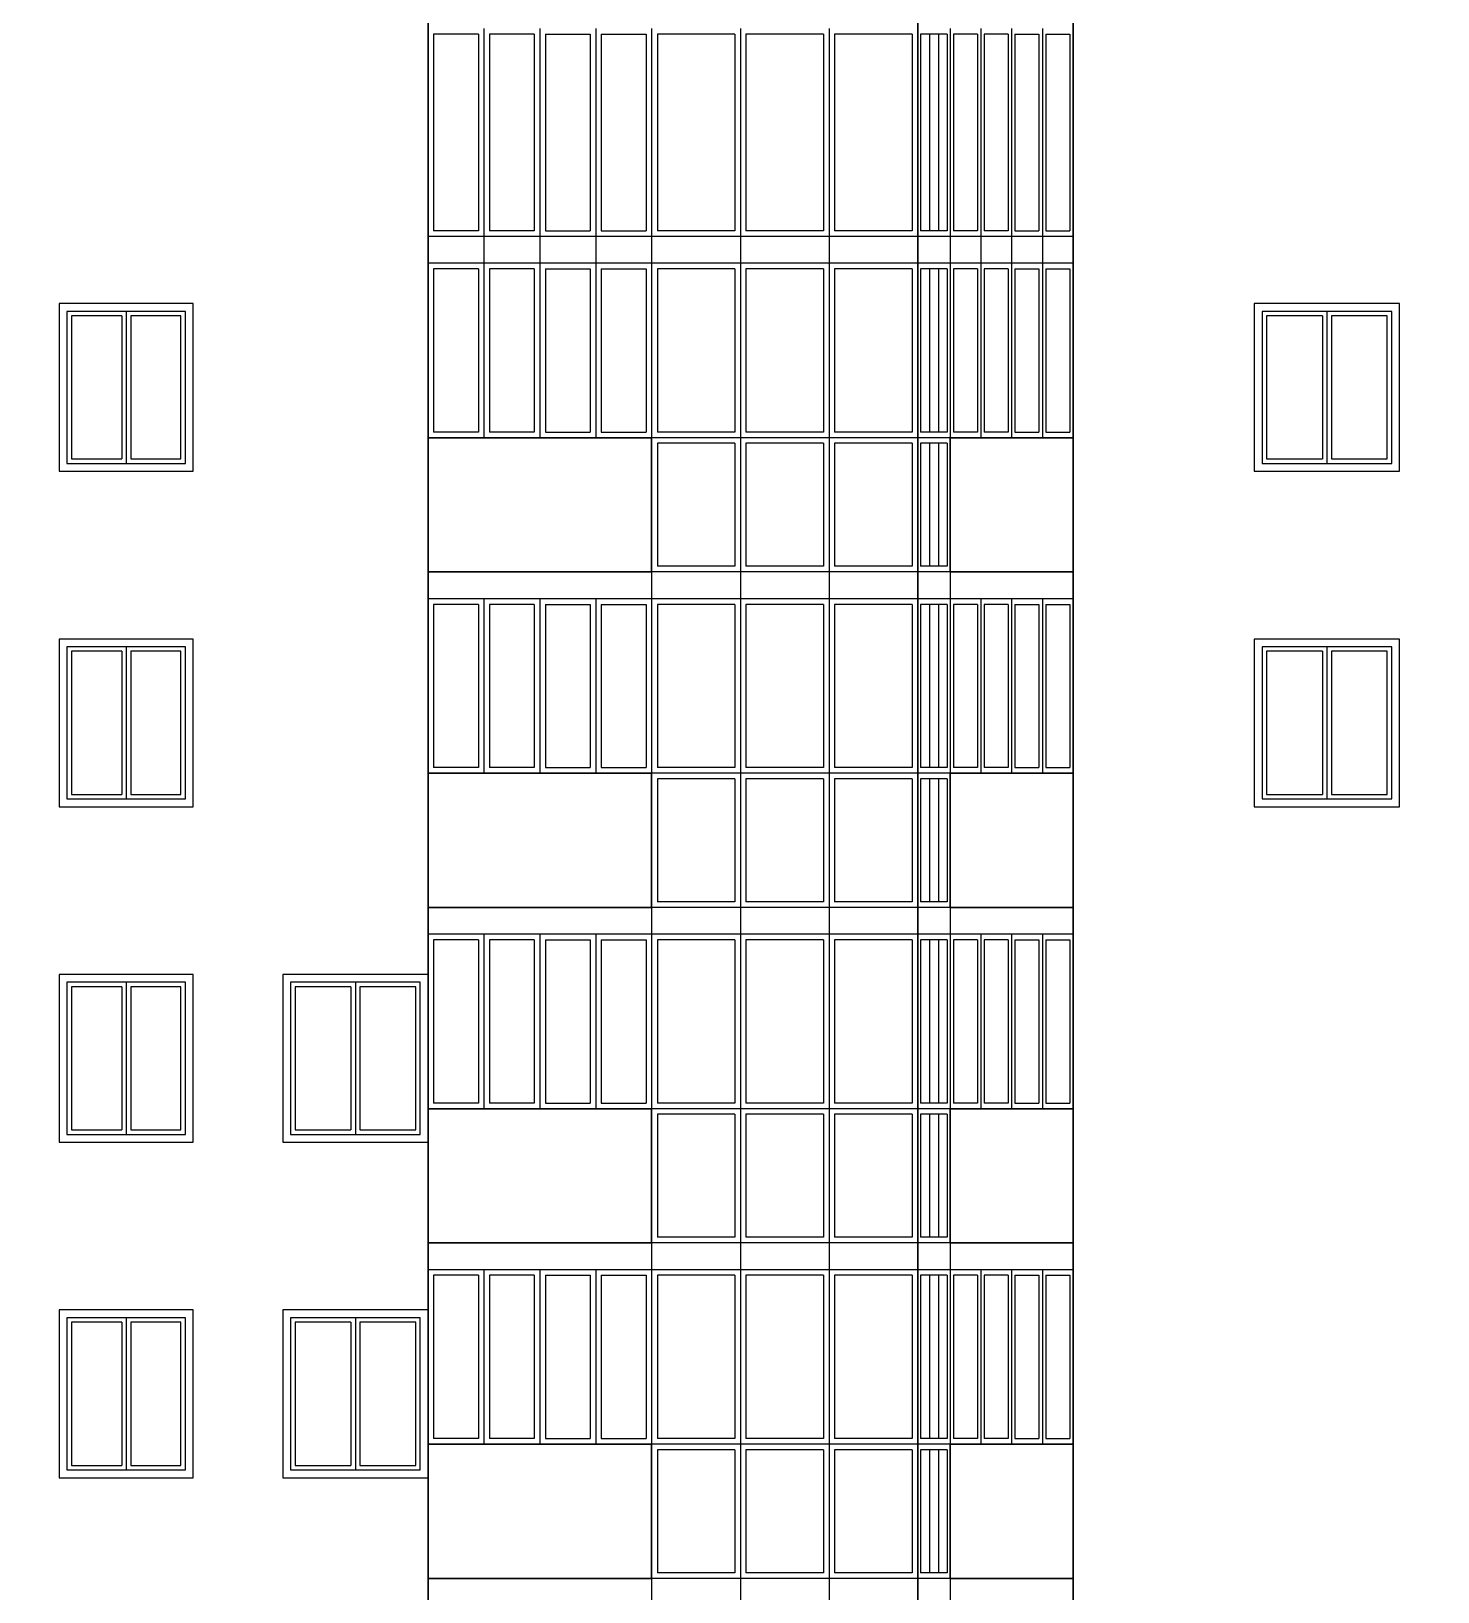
# Model space of a CAD drawing. Header units: inches. Extents: x -634 to 3638, y -6930911 to 5552.
# Drawn here: x 2065.6 to 2077.84, y 3501.68 to 3515.26 of the extents above; entities that cross this region are included whole.
import ezdxf

# ---------------------------------------------------------------- set-up
doc = ezdxf.new("R2010")
doc.units = ezdxf.units.IN
doc.header["$MEASUREMENT"] = 0
doc.linetypes.add('Dashed', pattern=[1128.888893, 564.444447, -564.444447])
for name, color, linetype, lineweight in [('ELEV', 134, 'Continuous', 18), ('фасады', 7, 'Continuous', 30), ('фасады2', 7, 'Continuous', 25)]:
    doc.layers.add(name, color=color, linetype=linetype, lineweight=lineweight)

msp = doc.modelspace()

# ---------------------------------------------------------------- hatches: boundary and pattern name
at = {"layer": 'ELEV', "linetype": 'Continuous'}
h = msp.add_hatch(dxfattribs=at)
h.set_pattern_fill('ANSI31', color=256, scale=0.01044, style=0)
h.set_pattern_definition([(45, (1262.311104, 3366.587935), (-0.02343928418428, 0.02343928418428), [])])
edge = h.paths.add_edge_path()
edge.add_ellipse((1445.78234, 3471.96182), major_axis=(0, 6932302.83262), ratio=0.00000001506, start_angle=89.999976115149, end_angle=270.000023884851)
edge.add_line((1445.67794, 3474.85168), (1445.67794, 3528.48347))
edge.add_line((1445.67794, 3528.48347), (1445.88675, 3528.48347))
edge.add_line((1445.88675, 3528.48347), (1445.88675, 3474.85168))

# ---------------------------------------------------------------- linework, layer by layer
at = {"layer": 'фасады', "color": 7, "ltscale": 100}
for points in [[(2069.05143, 3520.38559), (2069.05143, 3501.56282)], [(2073.3143, 3520.38559), (2073.3143, 3501.56282)], [(2074.66712, 3520.38559), (2074.66712, 3501.56282)]]:
    msp.add_lwpolyline(points, dxfattribs=at)
for points in [[(2069.05143, 3511.72361), (2070.99795, 3511.72361), (2070.99795, 3510.5557), (2069.05143, 3510.5557)], [(2074.66712, 3511.72361), (2073.59654, 3511.72361), (2073.59654, 3510.5557), (2074.66712, 3510.5557)], [(2069.05143, 3508.80384), (2070.99795, 3508.80384), (2070.99795, 3507.63594), (2069.05143, 3507.63594)], [(2074.66712, 3508.80384), (2073.59654, 3508.80384), (2073.59654, 3507.63594), (2074.66712, 3507.63594)], [(2069.05143, 3505.88407), (2070.99795, 3505.88407), (2070.99795, 3504.71617), (2069.05143, 3504.71617)], [(2074.66712, 3505.88407), (2073.59654, 3505.88407), (2073.59654, 3504.71617), (2074.66712, 3504.71617)], [(2069.05143, 3502.9643), (2070.99795, 3502.9643), (2070.99795, 3501.7964), (2069.05143, 3501.7964)], [(2074.66712, 3502.9643), (2073.59654, 3502.9643), (2073.59654, 3501.7964), (2074.66712, 3501.7964)]]:
    msp.add_lwpolyline(points, close=True, dxfattribs=at)
at = {"layer": 'фасады2', "color": 7, "ltscale": 100}
for p, q in [((2077.44188, 3512.82339), (2076.3129, 3512.82339)), ((2076.3129, 3512.82339), (2076.3129, 3511.49976)), ((2077.44188, 3511.49976), (2077.44188, 3512.82339)), ((2076.83846, 3512.78446), (2076.35183, 3512.78446)), ((2076.35183, 3512.78446), (2076.35183, 3511.53869)), ((2077.40295, 3512.78446), (2076.91632, 3512.78446)), ((2077.40295, 3511.53869), (2077.40295, 3512.78446)), ((2069.05143, 3511.72361), (2070.99795, 3511.72361)), ((2069.05143, 3511.72361), (2070.99795, 3511.72361)), ((2069.05143, 3511.72361), (2070.99795, 3511.72361)), ((2073.59654, 3511.72361), (2074.66712, 3511.72361)), ((2073.59654, 3511.72361), (2074.66712, 3511.72361)), ((2073.59654, 3511.72361), (2074.66712, 3511.72361)), ((2076.3129, 3511.49976), (2077.44188, 3511.49976)), ((2076.35183, 3511.53869), (2076.83846, 3511.53869)), ((2076.91632, 3511.53869), (2077.40295, 3511.53869)), ((2077.44188, 3509.90362), (2076.3129, 3509.90362)), ((2076.3129, 3509.90362), (2076.3129, 3508.57999)), ((2076.83846, 3509.86469), (2076.35183, 3509.86469)), ((2076.35183, 3509.86469), (2076.35183, 3508.61892)), ((2077.40295, 3509.86469), (2076.91632, 3509.86469)), ((2077.40295, 3508.61892), (2077.40295, 3509.86469)), ((2077.44188, 3508.57999), (2077.44188, 3509.90362)), ((2069.05143, 3508.80384), (2070.99795, 3508.80384)), ((2069.05143, 3508.80384), (2070.99795, 3508.80384)), ((2069.05143, 3508.80384), (2070.99795, 3508.80384)), ((2073.59654, 3508.80384), (2074.66712, 3508.80384)), ((2073.59654, 3508.80384), (2074.66712, 3508.80384)), ((2073.59654, 3508.80384), (2074.66712, 3508.80384)), ((2076.35183, 3508.61892), (2076.83846, 3508.61892)), ((2076.91632, 3508.61892), (2077.40295, 3508.61892)), ((2076.3129, 3508.57999), (2077.44188, 3508.57999)), ((2068.98331, 3506.98385), (2067.85433, 3506.98385)), ((2067.85433, 3506.98385), (2067.85433, 3505.66022)), ((2068.98331, 3505.66022), (2068.98331, 3506.98385)), ((2068.37989, 3506.94492), (2067.89326, 3506.94492)), ((2067.89326, 3506.94492), (2067.89326, 3505.69916)), ((2068.94438, 3506.94492), (2068.45775, 3506.94492)), ((2068.94438, 3505.69916), (2068.94438, 3506.94492)), ((2069.05143, 3505.88407), (2070.99795, 3505.88407)), ((2069.05143, 3505.88407), (2070.99795, 3505.88407)), ((2069.05143, 3505.88407), (2070.99795, 3505.88407)), ((2073.59654, 3505.88407), (2074.66712, 3505.88407)), ((2073.59654, 3505.88407), (2074.66712, 3505.88407)), ((2073.59654, 3505.88407), (2074.66712, 3505.88407)), ((2067.85433, 3505.66022), (2068.98331, 3505.66022)), ((2067.89326, 3505.69916), (2068.37989, 3505.69916)), ((2068.45775, 3505.69916), (2068.94438, 3505.69916)), ((2068.98331, 3504.06408), (2067.85433, 3504.06408)), ((2067.85433, 3504.06408), (2067.85433, 3502.74046)), ((2068.37989, 3504.02515), (2067.89326, 3504.02515)), ((2067.89326, 3504.02515), (2067.89326, 3502.77939)), ((2068.94438, 3504.02515), (2068.45775, 3504.02515)), ((2068.94438, 3502.77939), (2068.94438, 3504.02515)), ((2068.98331, 3502.74046), (2068.98331, 3504.06408)), ((2069.05143, 3502.9643), (2070.99795, 3502.9643)), ((2069.05143, 3502.9643), (2070.99795, 3502.9643)), ((2069.05143, 3502.9643), (2070.99795, 3502.9643)), ((2073.59654, 3502.9643), (2074.66712, 3502.9643)), ((2073.59654, 3502.9643), (2074.66712, 3502.9643)), ((2073.59654, 3502.9643), (2074.66712, 3502.9643)), ((2067.89326, 3502.77939), (2068.37989, 3502.77939)), ((2068.45775, 3502.77939), (2068.94438, 3502.77939)), ((2067.85433, 3502.74046), (2068.98331, 3502.74046))]:
    msp.add_line(p, q, dxfattribs=at)
at = {"layer": 'фасады2', "color": 7, "linetype": 'Dashed', "ltscale": 100}
for points in [[(2069.05143, 3513.24189), (2069.05143, 3520.38559)], [(2069.53806, 3515.28573), (2069.53806, 3513.24189)], [(2070.02469, 3515.28573), (2070.02469, 3513.24189)], [(2070.51132, 3515.28573), (2070.51132, 3513.24189)], [(2070.99795, 3515.28573), (2070.99795, 3513.24189)], [(2071.77071, 3515.28573), (2071.77071, 3513.24189)], [(2072.54251, 3515.28573), (2072.54251, 3513.24189)], [(2073.3143, 3515.28573), (2073.3143, 3513.24189)], [(2073.59654, 3515.28573), (2073.59654, 3513.24189)], [(2073.86419, 3515.28573), (2073.86419, 3513.24189)], [(2074.13183, 3515.28573), (2074.13183, 3513.24189)], [(2074.39948, 3515.28573), (2074.39948, 3513.24189)], [(2074.66712, 3515.28573), (2074.66712, 3513.24189)], [(2069.4894, 3515.23707), (2069.1001, 3515.23707)], [(2069.4894, 3515.23707), (2069.4894, 3513.52414)], [(2069.58673, 3515.23707), (2069.58673, 3513.52414)], [(2069.97603, 3515.23707), (2069.58673, 3515.23707)], [(2069.97603, 3515.23707), (2069.97603, 3513.52414)], [(2070.07335, 3515.23707), (2070.07335, 3513.52414)], [(2070.07335, 3515.23707), (2070.46266, 3515.23707)], [(2070.46266, 3515.23707), (2070.46266, 3513.52414)], [(2070.55998, 3515.23707), (2070.55998, 3513.52414)], [(2070.55998, 3515.23707), (2070.94928, 3515.23707)], [(2071.72205, 3515.23707), (2071.04758, 3515.23707)], [(2072.49384, 3515.23707), (2071.81938, 3515.23707)], [(2073.26564, 3515.23707), (2072.59117, 3515.23707)], [(2073.57221, 3515.23707), (2073.33863, 3515.23707)], [(2073.62574, 3515.23707), (2073.62574, 3513.52414)], [(2073.83499, 3515.23707), (2073.62574, 3515.23707)], [(2073.83499, 3515.23707), (2073.83499, 3513.52414)], [(2073.89339, 3515.23707), (2073.89339, 3513.52414)], [(2074.10264, 3515.23707), (2073.89339, 3515.23707)], [(2074.10264, 3515.23707), (2074.10264, 3513.52414)], [(2074.16103, 3515.23707), (2074.16103, 3513.52414)], [(2074.16103, 3515.23707), (2074.37028, 3515.23707)], [(2074.37028, 3515.23707), (2074.37028, 3513.52414)], [(2074.42868, 3515.23707), (2074.42868, 3513.52414)], [(2074.42868, 3515.23707), (2074.63793, 3515.23707)], [(2074.63793, 3515.23707), (2074.63793, 3513.52414)], [(2074.66712, 3513.47547), (2069.05143, 3513.47547)], [(2074.66712, 3513.47547), (2069.05143, 3513.47547)], [(2074.66712, 3513.47547), (2069.05143, 3513.47547)], [(2069.4894, 3513.52414), (2069.1001, 3513.52414)], [(2069.97603, 3513.52414), (2069.58673, 3513.52414)], [(2070.07335, 3513.52414), (2070.46266, 3513.52414)], [(2070.55998, 3513.52414), (2070.94928, 3513.52414)], [(2071.72205, 3513.52414), (2071.04758, 3513.52414)], [(2072.49384, 3513.52414), (2071.81938, 3513.52414)], [(2073.26564, 3513.52414), (2072.59117, 3513.52414)], [(2073.57221, 3513.52414), (2073.33863, 3513.52414)], [(2073.83499, 3513.52414), (2073.62574, 3513.52414)], [(2074.10264, 3513.52414), (2073.89339, 3513.52414)], [(2074.16103, 3513.52414), (2074.37028, 3513.52414)], [(2074.42868, 3513.52414), (2074.63793, 3513.52414)], [(2069.05143, 3513.24189), (2069.05143, 3510.32212)], [(2069.05143, 3513.24189), (2069.05143, 3510.32212)], [(2069.05143, 3513.24189), (2069.05143, 3510.32212)], [(2074.66712, 3513.24189), (2069.05143, 3513.24189)], [(2069.53806, 3513.24189), (2069.53806, 3511.72361)], [(2070.02469, 3513.24189), (2070.02469, 3511.72361)], [(2070.51132, 3513.24189), (2070.51132, 3511.72361)], [(2070.99795, 3513.24189), (2070.99795, 3510.32212)], [(2070.99795, 3513.24189), (2070.99795, 3510.32212)], [(2070.99795, 3513.24189), (2070.99795, 3510.32212)], [(2071.77071, 3513.24189), (2071.77071, 3510.32212)], [(2072.54251, 3513.24189), (2072.54251, 3510.32212)], [(2073.3143, 3513.24189), (2073.3143, 3510.32212)], [(2073.3143, 3513.24189), (2073.3143, 3510.32212)], [(2073.3143, 3513.24189), (2073.3143, 3510.32212)], [(2073.59654, 3513.24189), (2073.59654, 3510.32212)], [(2073.59654, 3513.24189), (2073.59654, 3510.32212)], [(2073.59654, 3513.24189), (2073.59654, 3510.32212)], [(2073.86419, 3513.24189), (2073.86419, 3511.72361)], [(2074.13183, 3513.24189), (2074.13183, 3511.72361)], [(2074.39948, 3513.24189), (2074.39948, 3511.72361)], [(2074.66712, 3513.24189), (2074.66712, 3510.32212)], [(2074.66712, 3513.24189), (2074.66712, 3510.32212)], [(2074.66712, 3513.24189), (2074.66712, 3510.32212)], [(2069.4894, 3513.19323), (2069.1001, 3513.19323)], [(2069.4894, 3513.19323), (2069.4894, 3511.77228)], [(2069.58673, 3513.19323), (2069.58673, 3511.77228)], [(2069.97603, 3513.19323), (2069.58673, 3513.19323)], [(2069.97603, 3513.19323), (2069.97603, 3511.77228)], [(2070.07335, 3513.19323), (2070.07335, 3511.77228)], [(2070.07335, 3513.19323), (2070.46266, 3513.19323)], [(2070.46266, 3513.19323), (2070.46266, 3511.77228)], [(2070.55998, 3513.19323), (2070.55998, 3511.77228)], [(2070.55998, 3513.19323), (2070.94928, 3513.19323)], [(2071.72205, 3513.19323), (2071.04758, 3513.19323)], [(2072.49384, 3513.19323), (2071.81938, 3513.19323)], [(2073.26564, 3513.19323), (2072.59117, 3513.19323)], [(2073.57221, 3513.19323), (2073.33863, 3513.19323)], [(2073.62574, 3513.19323), (2073.62574, 3511.77228)], [(2073.83499, 3513.19323), (2073.62574, 3513.19323)], [(2073.83499, 3513.19323), (2073.83499, 3511.77228)], [(2073.89339, 3513.19323), (2073.89339, 3511.77228)], [(2074.10264, 3513.19323), (2073.89339, 3513.19323)], [(2074.10264, 3513.19323), (2074.10264, 3511.77228)], [(2074.16103, 3513.19323), (2074.16103, 3511.77228)], [(2074.16103, 3513.19323), (2074.37028, 3513.19323)], [(2074.37028, 3513.19323), (2074.37028, 3511.77228)], [(2074.42868, 3513.19323), (2074.42868, 3511.77228)], [(2074.42868, 3513.19323), (2074.63793, 3513.19323)], [(2074.63793, 3513.19323), (2074.63793, 3511.77228)], [(2074.66712, 3511.72361), (2069.05143, 3511.72361)], [(2074.66712, 3511.72361), (2069.05143, 3511.72361)], [(2069.4894, 3511.77228), (2069.1001, 3511.77228)], [(2069.97603, 3511.77228), (2069.58673, 3511.77228)], [(2070.07335, 3511.77228), (2070.46266, 3511.77228)], [(2070.55998, 3511.77228), (2070.94928, 3511.77228)], [(2071.72205, 3511.77228), (2071.04758, 3511.77228)], [(2072.49384, 3511.77228), (2071.81938, 3511.77228)], [(2073.26564, 3511.77228), (2072.59117, 3511.77228)], [(2073.57221, 3511.77228), (2073.33863, 3511.77228)], [(2073.83499, 3511.77228), (2073.62574, 3511.77228)], [(2074.10264, 3511.77228), (2073.89339, 3511.77228)], [(2074.16103, 3511.77228), (2074.37028, 3511.77228)], [(2074.42868, 3511.77228), (2074.63793, 3511.77228)], [(2071.72205, 3511.67495), (2071.04758, 3511.67495)], [(2072.49384, 3511.67495), (2071.81938, 3511.67495)], [(2073.26564, 3511.67495), (2072.59117, 3511.67495)], [(2073.57221, 3511.67495), (2073.33863, 3511.67495)], [(2073.59654, 3510.5557), (2070.99795, 3510.5557)], [(2071.72205, 3510.60437), (2071.04758, 3510.60437)], [(2072.49384, 3510.60437), (2071.81938, 3510.60437)], [(2073.26564, 3510.60437), (2072.59117, 3510.60437)], [(2073.57221, 3510.60437), (2073.33863, 3510.60437)], [(2069.05143, 3510.32212), (2069.05143, 3507.40235)], [(2069.05143, 3510.32212), (2069.05143, 3507.40235)], [(2069.05143, 3510.32212), (2069.05143, 3507.40235)], [(2074.66712, 3510.32212), (2069.05143, 3510.32212)], [(2074.66712, 3510.32212), (2069.05143, 3510.32212)], [(2069.4894, 3510.27346), (2069.1001, 3510.27346)], [(2069.4894, 3510.27346), (2069.4894, 3508.85251)], [(2069.53806, 3510.32212), (2069.53806, 3508.80384)], [(2069.58673, 3510.27346), (2069.58673, 3508.85251)], [(2069.97603, 3510.27346), (2069.58673, 3510.27346)], [(2069.97603, 3510.27346), (2069.97603, 3508.85251)], [(2070.02469, 3510.32212), (2070.02469, 3508.80384)], [(2070.07335, 3510.27346), (2070.07335, 3508.85251)], [(2070.07335, 3510.27346), (2070.46266, 3510.27346)], [(2070.46266, 3510.27346), (2070.46266, 3508.85251)], [(2070.51132, 3510.32212), (2070.51132, 3508.80384)], [(2070.55998, 3510.27346), (2070.55998, 3508.85251)], [(2070.55998, 3510.27346), (2070.94928, 3510.27346)], [(2070.99795, 3510.32212), (2070.99795, 3507.40235)], [(2070.99795, 3510.32212), (2070.99795, 3507.40235)], [(2070.99795, 3510.32212), (2070.99795, 3507.40235)], [(2071.72205, 3510.27346), (2071.04758, 3510.27346)], [(2071.77071, 3510.32212), (2071.77071, 3507.40235)], [(2072.49384, 3510.27346), (2071.81938, 3510.27346)], [(2072.54251, 3510.32212), (2072.54251, 3507.40235)], [(2073.26564, 3510.27346), (2072.59117, 3510.27346)], [(2073.3143, 3510.32212), (2073.3143, 3507.40235)], [(2073.3143, 3510.32212), (2073.3143, 3507.40235)], [(2073.3143, 3510.32212), (2073.3143, 3507.40235)], [(2073.57221, 3510.27346), (2073.33863, 3510.27346)], [(2073.59654, 3510.32212), (2073.59654, 3507.40235)], [(2073.59654, 3510.32212), (2073.59654, 3507.40235)], [(2073.59654, 3510.32212), (2073.59654, 3507.40235)], [(2073.62574, 3510.27346), (2073.62574, 3508.85251)], [(2073.83499, 3510.27346), (2073.62574, 3510.27346)], [(2073.83499, 3510.27346), (2073.83499, 3508.85251)], [(2073.86419, 3510.32212), (2073.86419, 3508.80384)], [(2073.89339, 3510.27346), (2073.89339, 3508.85251)], [(2074.10264, 3510.27346), (2073.89339, 3510.27346)], [(2074.10264, 3510.27346), (2074.10264, 3508.85251)], [(2074.13183, 3510.32212), (2074.13183, 3508.80384)], [(2074.16103, 3510.27346), (2074.16103, 3508.85251)], [(2074.16103, 3510.27346), (2074.37028, 3510.27346)], [(2074.37028, 3510.27346), (2074.37028, 3508.85251)], [(2074.39948, 3510.32212), (2074.39948, 3508.80384)], [(2074.42868, 3510.27346), (2074.42868, 3508.85251)], [(2074.42868, 3510.27346), (2074.63793, 3510.27346)], [(2074.63793, 3510.27346), (2074.63793, 3508.85251)], [(2074.66712, 3510.32212), (2074.66712, 3507.40235)], [(2074.66712, 3510.32212), (2074.66712, 3507.40235)], [(2074.66712, 3510.32212), (2074.66712, 3507.40235)], [(2074.66712, 3508.80384), (2069.05143, 3508.80384)], [(2074.66712, 3508.80384), (2069.05143, 3508.80384)], [(2069.4894, 3508.85251), (2069.1001, 3508.85251)], [(2069.97603, 3508.85251), (2069.58673, 3508.85251)], [(2070.07335, 3508.85251), (2070.46266, 3508.85251)], [(2070.55998, 3508.85251), (2070.94928, 3508.85251)], [(2071.72205, 3508.85251), (2071.04758, 3508.85251)], [(2071.72205, 3508.75518), (2071.04758, 3508.75518)], [(2072.49384, 3508.85251), (2071.81938, 3508.85251)], [(2072.49384, 3508.75518), (2071.81938, 3508.75518)], [(2073.26564, 3508.85251), (2072.59117, 3508.85251)], [(2073.26564, 3508.75518), (2072.59117, 3508.75518)], [(2073.57221, 3508.85251), (2073.33863, 3508.85251)], [(2073.57221, 3508.75518), (2073.33863, 3508.75518)], [(2073.83499, 3508.85251), (2073.62574, 3508.85251)], [(2074.10264, 3508.85251), (2073.89339, 3508.85251)], [(2074.16103, 3508.85251), (2074.37028, 3508.85251)], [(2074.42868, 3508.85251), (2074.63793, 3508.85251)], [(2073.59654, 3507.63594), (2070.99795, 3507.63594)], [(2071.72205, 3507.6846), (2071.04758, 3507.6846)], [(2072.49384, 3507.6846), (2071.81938, 3507.6846)], [(2073.26564, 3507.6846), (2072.59117, 3507.6846)], [(2073.57221, 3507.6846), (2073.33863, 3507.6846)], [(2069.05143, 3507.40235), (2069.05143, 3504.48258)], [(2069.05143, 3507.40235), (2069.05143, 3504.48258)], [(2069.05143, 3507.40235), (2069.05143, 3504.48258)], [(2074.66712, 3507.40235), (2069.05143, 3507.40235)], [(2074.66712, 3507.40235), (2069.05143, 3507.40235)], [(2069.53806, 3507.40235), (2069.53806, 3505.88407)], [(2070.02469, 3507.40235), (2070.02469, 3505.88407)], [(2070.51132, 3507.40235), (2070.51132, 3505.88407)], [(2070.99795, 3507.40235), (2070.99795, 3504.48258)], [(2070.99795, 3507.40235), (2070.99795, 3504.48258)], [(2070.99795, 3507.40235), (2070.99795, 3504.48258)], [(2071.77071, 3507.40235), (2071.77071, 3504.48258)], [(2072.54251, 3507.40235), (2072.54251, 3504.48258)], [(2073.3143, 3507.40235), (2073.3143, 3504.48258)], [(2073.3143, 3507.40235), (2073.3143, 3504.48258)], [(2073.3143, 3507.40235), (2073.3143, 3504.48258)], [(2073.59654, 3507.40235), (2073.59654, 3504.48258)], [(2073.59654, 3507.40235), (2073.59654, 3504.48258)], [(2073.59654, 3507.40235), (2073.59654, 3504.48258)], [(2073.86419, 3507.40235), (2073.86419, 3505.88407)], [(2074.13183, 3507.40235), (2074.13183, 3505.88407)], [(2074.39948, 3507.40235), (2074.39948, 3505.88407)], [(2074.66712, 3507.40235), (2074.66712, 3504.48258)], [(2074.66712, 3507.40235), (2074.66712, 3504.48258)], [(2074.66712, 3507.40235), (2074.66712, 3504.48258)], [(2069.4894, 3507.35369), (2069.1001, 3507.35369)], [(2069.4894, 3507.35369), (2069.4894, 3505.93274)], [(2069.58673, 3507.35369), (2069.58673, 3505.93274)], [(2069.97603, 3507.35369), (2069.58673, 3507.35369)], [(2069.97603, 3507.35369), (2069.97603, 3505.93274)], [(2070.07335, 3507.35369), (2070.07335, 3505.93274)], [(2070.07335, 3507.35369), (2070.46266, 3507.35369)], [(2070.46266, 3507.35369), (2070.46266, 3505.93274)], [(2070.55998, 3507.35369), (2070.55998, 3505.93274)], [(2070.55998, 3507.35369), (2070.94928, 3507.35369)], [(2071.72205, 3507.35369), (2071.04758, 3507.35369)], [(2072.49384, 3507.35369), (2071.81938, 3507.35369)], [(2073.26564, 3507.35369), (2072.59117, 3507.35369)], [(2073.57221, 3507.35369), (2073.33863, 3507.35369)], [(2073.62574, 3507.35369), (2073.62574, 3505.93274)], [(2073.83499, 3507.35369), (2073.62574, 3507.35369)], [(2073.83499, 3507.35369), (2073.83499, 3505.93274)], [(2073.89339, 3507.35369), (2073.89339, 3505.93274)], [(2074.10264, 3507.35369), (2073.89339, 3507.35369)], [(2074.10264, 3507.35369), (2074.10264, 3505.93274)], [(2074.16103, 3507.35369), (2074.16103, 3505.93274)], [(2074.16103, 3507.35369), (2074.37028, 3507.35369)], [(2074.37028, 3507.35369), (2074.37028, 3505.93274)], [(2074.42868, 3507.35369), (2074.42868, 3505.93274)], [(2074.42868, 3507.35369), (2074.63793, 3507.35369)], [(2074.63793, 3507.35369), (2074.63793, 3505.93274)], [(2074.66712, 3505.88407), (2069.05143, 3505.88407)], [(2074.66712, 3505.88407), (2069.05143, 3505.88407)], [(2069.4894, 3505.93274), (2069.1001, 3505.93274)], [(2069.97603, 3505.93274), (2069.58673, 3505.93274)], [(2070.07335, 3505.93274), (2070.46266, 3505.93274)], [(2070.55998, 3505.93274), (2070.94928, 3505.93274)], [(2071.72205, 3505.93274), (2071.04758, 3505.93274)], [(2072.49384, 3505.93274), (2071.81938, 3505.93274)], [(2073.26564, 3505.93274), (2072.59117, 3505.93274)], [(2073.57221, 3505.93274), (2073.33863, 3505.93274)], [(2073.83499, 3505.93274), (2073.62574, 3505.93274)], [(2074.10264, 3505.93274), (2073.89339, 3505.93274)], [(2074.16103, 3505.93274), (2074.37028, 3505.93274)], [(2074.42868, 3505.93274), (2074.63793, 3505.93274)], [(2071.72205, 3505.83541), (2071.04758, 3505.83541)], [(2072.49384, 3505.83541), (2071.81938, 3505.83541)], [(2073.26564, 3505.83541), (2072.59117, 3505.83541)], [(2073.57221, 3505.83541), (2073.33863, 3505.83541)], [(2073.59654, 3504.71617), (2070.99795, 3504.71617)], [(2071.72205, 3504.76483), (2071.04758, 3504.76483)], [(2072.49384, 3504.76483), (2071.81938, 3504.76483)], [(2073.26564, 3504.76483), (2072.59117, 3504.76483)], [(2073.57221, 3504.76483), (2073.33863, 3504.76483)], [(2069.05143, 3504.48258), (2069.05143, 3501.56282)], [(2069.05143, 3504.48258), (2069.05143, 3501.56282)], [(2069.05143, 3504.48258), (2069.05143, 3501.56282)], [(2074.66712, 3504.48258), (2069.05143, 3504.48258)], [(2074.66712, 3504.48258), (2069.05143, 3504.48258)], [(2069.4894, 3504.43392), (2069.1001, 3504.43392)], [(2069.4894, 3504.43392), (2069.4894, 3503.01297)], [(2069.53806, 3504.48258), (2069.53806, 3502.9643)], [(2069.58673, 3504.43392), (2069.58673, 3503.01297)], [(2069.97603, 3504.43392), (2069.58673, 3504.43392)], [(2069.97603, 3504.43392), (2069.97603, 3503.01297)], [(2070.02469, 3504.48258), (2070.02469, 3502.9643)], [(2070.07335, 3504.43392), (2070.07335, 3503.01297)], [(2070.07335, 3504.43392), (2070.46266, 3504.43392)], [(2070.46266, 3504.43392), (2070.46266, 3503.01297)], [(2070.51132, 3504.48258), (2070.51132, 3502.9643)], [(2070.55998, 3504.43392), (2070.55998, 3503.01297)], [(2070.55998, 3504.43392), (2070.94928, 3504.43392)], [(2070.99795, 3504.48258), (2070.99795, 3501.56282)], [(2070.99795, 3504.48258), (2070.99795, 3501.56282)], [(2070.99795, 3504.48258), (2070.99795, 3501.56282)], [(2071.72205, 3504.43392), (2071.04758, 3504.43392)], [(2071.77071, 3504.48258), (2071.77071, 3501.56282)], [(2072.49384, 3504.43392), (2071.81938, 3504.43392)], [(2072.54251, 3504.48258), (2072.54251, 3501.56282)], [(2073.26564, 3504.43392), (2072.59117, 3504.43392)], [(2073.3143, 3504.48258), (2073.3143, 3501.56282)], [(2073.3143, 3504.48258), (2073.3143, 3501.56282)], [(2073.3143, 3504.48258), (2073.3143, 3501.56282)], [(2073.57221, 3504.43392), (2073.33863, 3504.43392)], [(2073.59654, 3504.48258), (2073.59654, 3501.56282)], [(2073.59654, 3504.48258), (2073.59654, 3501.56282)], [(2073.59654, 3504.48258), (2073.59654, 3501.56282)], [(2073.62574, 3504.43392), (2073.62574, 3503.01297)], [(2073.83499, 3504.43392), (2073.62574, 3504.43392)], [(2073.83499, 3504.43392), (2073.83499, 3503.01297)], [(2073.86419, 3504.48258), (2073.86419, 3502.9643)], [(2073.89339, 3504.43392), (2073.89339, 3503.01297)], [(2074.10264, 3504.43392), (2073.89339, 3504.43392)], [(2074.10264, 3504.43392), (2074.10264, 3503.01297)], [(2074.13183, 3504.48258), (2074.13183, 3502.9643)], [(2074.16103, 3504.43392), (2074.16103, 3503.01297)], [(2074.16103, 3504.43392), (2074.37028, 3504.43392)], [(2074.37028, 3504.43392), (2074.37028, 3503.01297)], [(2074.39948, 3504.48258), (2074.39948, 3502.9643)], [(2074.42868, 3504.43392), (2074.42868, 3503.01297)], [(2074.42868, 3504.43392), (2074.63793, 3504.43392)], [(2074.63793, 3504.43392), (2074.63793, 3503.01297)], [(2074.66712, 3504.48258), (2074.66712, 3501.56282)], [(2074.66712, 3504.48258), (2074.66712, 3501.56282)], [(2074.66712, 3504.48258), (2074.66712, 3501.56282)], [(2074.66712, 3502.9643), (2069.05143, 3502.9643)], [(2074.66712, 3502.9643), (2069.05143, 3502.9643)], [(2069.4894, 3503.01297), (2069.1001, 3503.01297)], [(2069.97603, 3503.01297), (2069.58673, 3503.01297)], [(2070.07335, 3503.01297), (2070.46266, 3503.01297)], [(2070.55998, 3503.01297), (2070.94928, 3503.01297)], [(2071.72205, 3503.01297), (2071.04758, 3503.01297)], [(2071.72205, 3502.91564), (2071.04758, 3502.91564)], [(2072.49384, 3503.01297), (2071.81938, 3503.01297)], [(2072.49384, 3502.91564), (2071.81938, 3502.91564)], [(2073.26564, 3503.01297), (2072.59117, 3503.01297)], [(2073.26564, 3502.91564), (2072.59117, 3502.91564)], [(2073.57221, 3503.01297), (2073.33863, 3503.01297)], [(2073.57221, 3502.91564), (2073.33863, 3502.91564)], [(2073.83499, 3503.01297), (2073.62574, 3503.01297)], [(2074.10264, 3503.01297), (2073.89339, 3503.01297)], [(2074.16103, 3503.01297), (2074.37028, 3503.01297)], [(2074.42868, 3503.01297), (2074.63793, 3503.01297)], [(2073.59654, 3501.7964), (2070.99795, 3501.7964)], [(2071.72205, 3501.84506), (2071.04758, 3501.84506)], [(2072.49384, 3501.84506), (2071.81938, 3501.84506)], [(2073.26564, 3501.84506), (2072.59117, 3501.84506)], [(2073.57221, 3501.84506), (2073.33863, 3501.84506)]]:
    msp.add_lwpolyline(points, dxfattribs=at)
at = {"layer": 'фасады2', "color": 7, "ltscale": 100}
for points in [[(2069.1001, 3515.23707), (2069.1001, 3513.52414)], [(2070.94928, 3515.23707), (2070.94928, 3513.52414)], [(2071.04758, 3515.23707), (2071.04758, 3513.52414)], [(2071.72205, 3515.23707), (2071.72205, 3513.52414)], [(2071.81938, 3515.23707), (2071.81938, 3513.52414)], [(2072.49384, 3515.23707), (2072.49384, 3513.52414)], [(2072.59117, 3515.23707), (2072.59117, 3513.52414)], [(2073.26564, 3515.23707), (2073.26564, 3513.52414)], [(2073.33863, 3515.23707), (2073.33863, 3513.52414)], [(2073.41649, 3515.23707), (2073.41649, 3513.52414)], [(2073.49435, 3515.23707), (2073.49435, 3513.52414)], [(2073.57221, 3515.23707), (2073.57221, 3513.52414)], [(2070.99795, 3513.24189), (2070.99795, 3510.32212)], [(2069.1001, 3513.19323), (2069.1001, 3511.77228)], [(2070.94928, 3513.19323), (2070.94928, 3511.77228)], [(2071.04758, 3513.19323), (2071.04758, 3511.77228)], [(2071.72205, 3513.19323), (2071.72205, 3511.77228)], [(2071.81938, 3513.19323), (2071.81938, 3511.77228)], [(2072.49384, 3513.19323), (2072.49384, 3511.77228)], [(2072.59117, 3513.19323), (2072.59117, 3511.77228)], [(2073.26564, 3513.19323), (2073.26564, 3511.77228)], [(2073.33863, 3513.19323), (2073.33863, 3511.77228)], [(2073.41649, 3513.19323), (2073.41649, 3511.77228)], [(2073.49435, 3513.19323), (2073.49435, 3511.77228)], [(2073.57221, 3513.19323), (2073.57221, 3511.77228)], [(2066.42364, 3512.82339), (2066.42364, 3511.49976)], [(2076.87739, 3512.82339), (2076.87739, 3511.49976)], [(2066.38471, 3512.78446), (2065.94675, 3512.78446), (2065.94675, 3511.53869), (2066.38471, 3511.53869)], [(2066.38471, 3512.78446), (2066.38471, 3511.53869)], [(2066.46257, 3512.78446), (2066.46257, 3511.53869)], [(2066.46257, 3511.53869), (2066.90054, 3511.53869), (2066.90054, 3512.78446), (2066.46257, 3512.78446)], [(2076.83846, 3512.78446), (2076.83846, 3511.53869)], [(2076.91632, 3512.78446), (2076.91632, 3511.53869)], [(2071.04758, 3511.67495), (2071.04758, 3510.60437)], [(2071.72205, 3511.67495), (2071.72205, 3510.60437)], [(2071.81938, 3511.67495), (2071.81938, 3510.60437)], [(2072.49384, 3511.67495), (2072.49384, 3510.60437)], [(2072.59117, 3511.67495), (2072.59117, 3510.60437)], [(2073.26564, 3511.67495), (2073.26564, 3510.60437)], [(2073.33863, 3511.67495), (2073.33863, 3510.60437)], [(2073.41649, 3511.67495), (2073.41649, 3510.60437)], [(2073.49435, 3511.67495), (2073.49435, 3510.60437)], [(2073.57221, 3511.67495), (2073.57221, 3510.60437)], [(2069.1001, 3510.27346), (2069.1001, 3508.85251)], [(2070.94928, 3510.27346), (2070.94928, 3508.85251)], [(2070.99795, 3510.32212), (2070.99795, 3507.40235)], [(2071.04758, 3510.27346), (2071.04758, 3508.85251)], [(2071.72205, 3510.27346), (2071.72205, 3508.85251)], [(2071.81938, 3510.27346), (2071.81938, 3508.85251)], [(2072.49384, 3510.27346), (2072.49384, 3508.85251)], [(2072.59117, 3510.27346), (2072.59117, 3508.85251)], [(2073.26564, 3510.27346), (2073.26564, 3508.85251)], [(2073.33863, 3510.27346), (2073.33863, 3508.85251)], [(2073.41649, 3510.27346), (2073.41649, 3508.85251)], [(2073.49435, 3510.27346), (2073.49435, 3508.85251)], [(2073.57221, 3510.27346), (2073.57221, 3508.85251)], [(2066.38471, 3509.86469), (2065.94675, 3509.86469), (2065.94675, 3508.61892), (2066.38471, 3508.61892)], [(2066.38471, 3509.86469), (2066.38471, 3508.61892)], [(2066.42364, 3509.90362), (2066.42364, 3508.57999)], [(2066.46257, 3509.86469), (2066.46257, 3508.61892)], [(2066.46257, 3508.61892), (2066.90054, 3508.61892), (2066.90054, 3509.86469), (2066.46257, 3509.86469)], [(2076.83846, 3509.86469), (2076.83846, 3508.61892)], [(2076.87739, 3509.90362), (2076.87739, 3508.57999)], [(2076.91632, 3509.86469), (2076.91632, 3508.61892)], [(2071.04758, 3508.75518), (2071.04758, 3507.6846)], [(2071.72205, 3508.75518), (2071.72205, 3507.6846)], [(2071.81938, 3508.75518), (2071.81938, 3507.6846)], [(2072.49384, 3508.75518), (2072.49384, 3507.6846)], [(2072.59117, 3508.75518), (2072.59117, 3507.6846)], [(2073.26564, 3508.75518), (2073.26564, 3507.6846)], [(2073.33863, 3508.75518), (2073.33863, 3507.6846)], [(2073.41649, 3508.75518), (2073.41649, 3507.6846)], [(2073.49435, 3508.75518), (2073.49435, 3507.6846)], [(2073.57221, 3508.75518), (2073.57221, 3507.6846)], [(2070.99795, 3507.40235), (2070.99795, 3504.48258)], [(2069.1001, 3507.35369), (2069.1001, 3505.93274)], [(2070.94928, 3507.35369), (2070.94928, 3505.93274)], [(2071.04758, 3507.35369), (2071.04758, 3505.93274)], [(2071.72205, 3507.35369), (2071.72205, 3505.93274)], [(2071.81938, 3507.35369), (2071.81938, 3505.93274)], [(2072.49384, 3507.35369), (2072.49384, 3505.93274)], [(2072.59117, 3507.35369), (2072.59117, 3505.93274)], [(2073.26564, 3507.35369), (2073.26564, 3505.93274)], [(2073.33863, 3507.35369), (2073.33863, 3505.93274)], [(2073.41649, 3507.35369), (2073.41649, 3505.93274)], [(2073.49435, 3507.35369), (2073.49435, 3505.93274)], [(2073.57221, 3507.35369), (2073.57221, 3505.93274)], [(2066.42364, 3506.98385), (2066.42364, 3505.66022)], [(2068.41882, 3506.98385), (2068.41882, 3505.66022)], [(2066.38471, 3506.94492), (2065.94675, 3506.94492), (2065.94675, 3505.69916), (2066.38471, 3505.69916)], [(2066.38471, 3506.94492), (2066.38471, 3505.69916)], [(2066.46257, 3506.94492), (2066.46257, 3505.69916)], [(2066.46257, 3505.69916), (2066.90054, 3505.69916), (2066.90054, 3506.94492), (2066.46257, 3506.94492)], [(2068.37989, 3506.94492), (2068.37989, 3505.69916)], [(2068.45775, 3506.94492), (2068.45775, 3505.69916)], [(2071.04758, 3505.83541), (2071.04758, 3504.76483)], [(2071.72205, 3505.83541), (2071.72205, 3504.76483)], [(2071.81938, 3505.83541), (2071.81938, 3504.76483)], [(2072.49384, 3505.83541), (2072.49384, 3504.76483)], [(2072.59117, 3505.83541), (2072.59117, 3504.76483)], [(2073.26564, 3505.83541), (2073.26564, 3504.76483)], [(2073.33863, 3505.83541), (2073.33863, 3504.76483)], [(2073.41649, 3505.83541), (2073.41649, 3504.76483)], [(2073.49435, 3505.83541), (2073.49435, 3504.76483)], [(2073.57221, 3505.83541), (2073.57221, 3504.76483)], [(2069.1001, 3504.43392), (2069.1001, 3503.01297)], [(2070.94928, 3504.43392), (2070.94928, 3503.01297)], [(2070.99795, 3504.48258), (2070.99795, 3501.56282)], [(2071.04758, 3504.43392), (2071.04758, 3503.01297)], [(2071.72205, 3504.43392), (2071.72205, 3503.01297)], [(2071.81938, 3504.43392), (2071.81938, 3503.01297)], [(2072.49384, 3504.43392), (2072.49384, 3503.01297)], [(2072.59117, 3504.43392), (2072.59117, 3503.01297)], [(2073.26564, 3504.43392), (2073.26564, 3503.01297)], [(2073.33863, 3504.43392), (2073.33863, 3503.01297)], [(2073.41649, 3504.43392), (2073.41649, 3503.01297)], [(2073.49435, 3504.43392), (2073.49435, 3503.01297)], [(2073.57221, 3504.43392), (2073.57221, 3503.01297)], [(2066.38471, 3504.02515), (2065.94675, 3504.02515), (2065.94675, 3502.77939), (2066.38471, 3502.77939)], [(2066.38471, 3504.02515), (2066.38471, 3502.77939)], [(2066.42364, 3504.06408), (2066.42364, 3502.74046)], [(2066.46257, 3504.02515), (2066.46257, 3502.77939)], [(2066.46257, 3502.77939), (2066.90054, 3502.77939), (2066.90054, 3504.02515), (2066.46257, 3504.02515)], [(2068.37989, 3504.02515), (2068.37989, 3502.77939)], [(2068.41882, 3504.06408), (2068.41882, 3502.74046)], [(2068.45775, 3504.02515), (2068.45775, 3502.77939)], [(2071.04758, 3502.91564), (2071.04758, 3501.84506)], [(2071.72205, 3502.91564), (2071.72205, 3501.84506)], [(2071.81938, 3502.91564), (2071.81938, 3501.84506)], [(2072.49384, 3502.91564), (2072.49384, 3501.84506)], [(2072.59117, 3502.91564), (2072.59117, 3501.84506)], [(2073.26564, 3502.91564), (2073.26564, 3501.84506)], [(2073.33863, 3502.91564), (2073.33863, 3501.84506)], [(2073.41649, 3502.91564), (2073.41649, 3501.84506)], [(2073.49435, 3502.91564), (2073.49435, 3501.84506)], [(2073.57221, 3502.91564), (2073.57221, 3501.84506)]]:
    msp.add_lwpolyline(points, dxfattribs=at)
for points in [[(2067.0076, 3512.89152), (2065.83969, 3512.89152), (2065.83969, 3511.43164), (2067.0076, 3511.43164)], [(2066.93947, 3512.82339), (2065.90782, 3512.82339), (2065.90782, 3511.49976), (2066.93947, 3511.49976)], [(2077.51001, 3512.89152), (2076.24477, 3512.89152), (2076.24477, 3511.43164), (2077.51001, 3511.43164)], [(2067.0076, 3509.97175), (2065.83969, 3509.97175), (2065.83969, 3508.51187), (2067.0076, 3508.51187)], [(2077.51001, 3509.97175), (2076.24477, 3509.97175), (2076.24477, 3508.51187), (2077.51001, 3508.51187)], [(2066.93947, 3509.90362), (2065.90782, 3509.90362), (2065.90782, 3508.57999), (2066.93947, 3508.57999)], [(2067.0076, 3507.05198), (2065.83969, 3507.05198), (2065.83969, 3505.5921), (2067.0076, 3505.5921)], [(2066.93947, 3506.98385), (2065.90782, 3506.98385), (2065.90782, 3505.66022), (2066.93947, 3505.66022)], [(2069.05143, 3507.05198), (2067.7862, 3507.05198), (2067.7862, 3505.5921), (2069.05143, 3505.5921)], [(2067.0076, 3504.13221), (2065.83969, 3504.13221), (2065.83969, 3502.67233), (2067.0076, 3502.67233)], [(2069.05143, 3504.13221), (2067.7862, 3504.13221), (2067.7862, 3502.67233), (2069.05143, 3502.67233)], [(2066.93947, 3504.06408), (2065.90782, 3504.06408), (2065.90782, 3502.74046), (2066.93947, 3502.74046)]]:
    msp.add_lwpolyline(points, close=True, dxfattribs=at)

doc.saveas('drawing.dxf')
